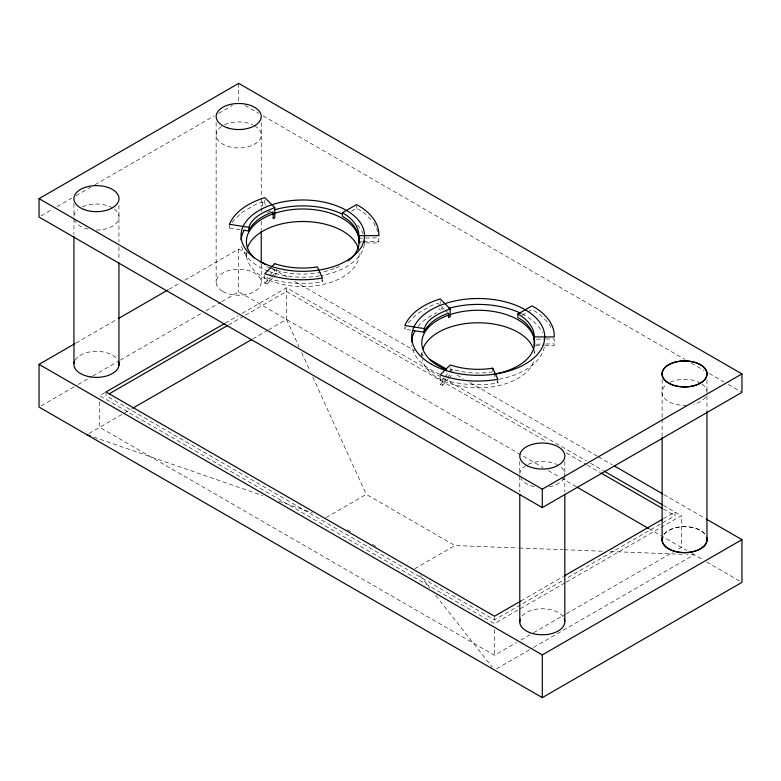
<?xml version="1.0" encoding="UTF-8"?>
<svg xmlns="http://www.w3.org/2000/svg" width="781" height="781" viewBox="0 0 781 781"><rect width="100%" height="100%" fill="white"/><g stroke="black" fill="none" stroke-linecap="round" stroke-linejoin="round"><path stroke-width="0.59" stroke-dasharray="3.9 2.93" d="M240.197 229.643L229.37 227.974L230.229 226.109M410.786 330.168L404.773 329.24L405.642 327.385M264.788 274.853L264.788 283.22L267.082 283.991L267.082 278.104L274.951 269.562M267.082 283.991L272.589 278.016M273.379 277.157L276.523 273.74L276.523 269.035M440.191 377.321L440.191 384.516L442.495 385.287L442.495 379.371L444.067 377.672M444.848 376.813L448.782 372.547M449.573 371.688L451.926 369.13C465.037 373.308 479.183 373.943 492.723 371.883M442.495 385.287L448.001 379.302M448.782 378.453L451.926 375.036L450.159 374.558L446.839 377.877M231.957 222.39L241.964 212.383L256.119 204.212L262.484 202.084L266.038 205.364M264.788 283.22L270.597 277.411M271.427 276.581L274.746 273.262L274.746 269.679M408.199 322.826L417.376 313.65L431.532 305.478L437.897 303.36L444.106 309.1M440.191 384.516L446 378.707M41.159 215.829L52.786 209.123M57.003 206.682L71.793 198.149M76.021 195.709L90.811 187.167M95.038 184.726L214.394 115.813M218.621 113.372L232.357 105.445M76.021 343.005L117.218 319.224M168.979 289.341L180.596 282.634M184.824 280.194L238.693 249.09L249.246 255.182M351.518 211.202L356.546 208.293L363.624 212.383L372.801 221.56M41.159 405.856L77.075 385.121M78.129 384.506L91.865 376.579M92.919 375.973L119.327 360.724M120.391 360.109L201.723 313.152M205.95 310.711L220.74 302.179M221.794 301.564L238.693 291.811L543.117 467.565M104.927 392.609L99.646 395.655L494.471 623.609L565.21 582.763M225.289 323.119L237.971 315.797M242.188 313.357L286.529 287.759L586.346 460.849M228.472 324.964L244.307 315.817M245.361 315.212L286.529 291.44L547.256 441.968M89.005 433.475L123.925 413.305M124.911 412.739L132.311 408.473M252.732 338.944L267.522 330.402M268.576 329.797L286.529 319.429L286.529 287.759M521.893 315.378L526.921 312.468M527.927 311.892L531.959 309.569L539.036 313.65L549.043 323.656L551.396 328.733M326.077 517.549L366.26 494.353L454.923 545.538L518.057 547.969M414.74 568.734L454.923 545.538M520.859 601.009L563.081 576.622M663.362 518.73L674.979 512.024L674.979 515.704L566.245 578.477M106.021 391.974L106.021 395.655L494.471 619.919L565.19 579.092M566.264 582.157L681.354 515.704L681.354 547.374L676.073 550.429M99.646 401.746L99.646 427.324L494.471 655.279L516.641 642.47M520.868 640.039L532.476 633.332M533.53 632.717L565.21 614.432M566.264 613.827L675.018 551.035M496.579 668.79L532.496 648.054M533.55 647.439L694.114 554.744L686.831 554.461M322.475 278.036L322.475 281.726C304.141 284.84 284.801 283.815 267.082 278.104M497.878 379.312L497.878 382.993C479.554 386.107 460.204 385.092 442.495 379.371M536.479 339.237L544.757 339.052M545.939 339.022L554.217 338.827L554.217 345.583L544.845 345.583M536.479 344.226L544.757 344.03M545.939 344.001L554.217 343.816M358.723 238.205L378.814 237.795M358.723 241.817L362.277 241.739M363.458 241.719L378.814 241.407M358.889 242.94L361.242 242.94M365.928 242.94L378.814 242.94L378.814 234.612M535.473 345.583L543.674 345.583M519.277 548.018L562.984 549.697M564.194 549.746L603.049 551.24M610.332 551.523L681.969 554.276M274.746 273.262L276.523 273.74M93.788 437.087L262.826 495.642M278.934 501.217L312.283 512.766M245.029 105.445L258.736 113.362M262.963 115.793L684.976 359.445M691.312 363.106L703.964 370.409M709.246 373.455L724.016 381.987M728.234 384.418L740.896 391.73M272.452 268.586L287.223 277.109M294.613 281.375L414.887 350.815M421.213 354.467L423.331 355.687M457.09 375.183L463.416 378.834M469.752 382.485L597.406 456.192M598.461 456.807L612.177 464.724M663.879 494.568L705.028 518.32M590.534 463.27L603.235 470.601M663.362 505.317L681.354 515.704M566.254 452.941L586.306 464.519M587.361 465.125L600.033 472.437M663.362 509.007L674.979 515.704M548.34 470.582L560.016 477.318M561.012 477.894L575.851 486.465M648.708 528.532L686.724 550.478M691.995 553.524L702.431 559.547M706.59 561.949L739.871 581.162M347.184 529.733L351.411 532.173M372.517 544.367L376.745 546.798M444.994 309.92L447.659 312.38M438.785 308.563L440.562 310.203M441.021 307.812L442.681 309.471M420.002 575.421L429.784 587.849M435.798 595.483L492.215 667.14M493.66 373.904L495.066 376.93M496.941 380.972L497.878 382.993M373.63 222.39L377.877 231.527M321.538 279.705L322.475 281.726M286.529 319.429L299.152 347.106M301.671 352.641L310.252 371.463M312.771 376.998L366.26 494.353M706.961 379.927L706.961 391.437M706.961 395.86L706.961 410.484M662.122 379.429L662.122 417.796M662.122 419.016L662.122 436.071M564.829 461.444L564.829 474.848M564.829 476.068L564.829 491.913M534.468 351.02L534.468 353.305A56.378 32.548 0 0 0 534.126 351.186M519.785 461.346L519.785 475.024M519.785 476.234L519.785 492.079M494.471 617.166L494.471 619.919M494.471 629.701L494.471 655.279M451.926 369.13L451.926 372.674M450.159 367.363L450.159 372.156M440.191 301.212L440.191 303.516M421.935 352.807L421.935 357.356M404.773 327.395L404.773 329.24M356.546 205.53L356.546 208.293M264.788 199.936L264.788 205.676M262.484 202.084L262.484 206.516M261.245 122.607L261.245 196.939M261.245 198.159L261.245 206.692M261.245 207.902L261.245 211.563M261.245 221.306L261.245 229.839M261.245 263.958L261.245 282.234M246.64 252.409L246.64 256.959M238.693 83.372L238.693 101.784M238.693 249.09L238.693 291.811M229.37 225.211L229.37 227.974M216.142 122.607L216.142 282.234M118.956 205.227L118.956 242.12M118.956 247.001L118.956 260.405M73.951 203.558L73.951 217.294M73.951 218.514L73.951 234.359M522.206 615.867A22.551 13.023 0 0 1 543.322 608.76A22.551 13.023 0 0 1 563.247 616.931M663.83 534.692A22.424 12.945 0 0 1 685.279 526.706A22.424 12.945 0 0 1 705.78 535.483M75.093 360.187A22.551 13.023 0 0 1 94.96 351.362A22.551 13.023 0 0 1 116.672 358.586M254.635 125.721A22.551 13.023 0 0 1 254.635 144.134A22.551 13.023 0 0 1 222.751 144.134A22.551 13.023 0 0 1 222.751 125.721M224.498 124.814A22.551 13.023 0 0 1 252.888 124.814M544.318 347.057A66.522 38.406 0 0 1 499.323 379.234M439.625 374.099A66.522 38.406 0 0 1 411.812 345.241M418.011 326.458A66.522 38.406 0 0 1 436.882 312.703M522.059 313.933A66.522 38.406 0 0 1 542.365 332.667M705.575 397.041A22.551 13.023 0 0 1 693.655 404.246M686.841 405.29A22.551 13.023 0 0 1 664.982 398.818A22.551 13.023 0 0 1 666.339 384.652M670.41 382.192A22.551 13.023 0 0 1 701.153 383.53M702.109 384.174A22.551 13.023 0 0 1 706.961 393.741M114.329 209.113A22.551 13.023 0 0 1 116.359 223.171A22.551 13.023 0 0 1 95.009 230.044M88.126 229.155A22.551 13.023 0 0 1 74.673 220.427M73.951 216.21A22.551 13.023 0 0 1 77.69 209.825M82.474 206.838A22.551 13.023 0 0 1 112.601 207.961M533.462 361.779A56.378 32.548 0 0 1 476.176 387.854A56.378 32.548 0 0 1 422.287 359.475M421.828 354.935A56.378 32.548 0 0 1 422.043 352.495M564.019 477.982A22.551 13.023 0 0 1 549.297 486.836M534.243 486.622A22.551 13.023 0 0 1 520.868 478.499M519.765 474.018A22.551 13.023 0 0 1 525.535 465.759M528.102 464.353A22.551 13.023 0 0 1 557.38 464.773M561.207 467.36A22.551 13.023 0 0 1 564.37 477.152M359.172 253.581A56.378 32.548 0 0 1 302.559 286.607A56.378 32.548 0 0 1 246.435 253.317M339.452 266.272A56.378 32.548 0 0 1 335.225 268.166M334.219 268.566A56.378 32.548 0 0 1 270.909 268.381M269.806 267.932A56.378 32.548 0 0 1 266.643 266.516M364.395 244.199A61.767 35.662 0 0 1 320.766 275.654M319.654 275.849A61.767 35.662 0 0 1 269.709 271.651M268.576 271.232A61.767 35.662 0 0 1 241.27 244.717M267.268 212.364A61.767 35.662 0 0 1 273.614 210.109M357.532 225.016A61.767 35.662 0 0 1 363.077 233.753M664.094 534.155A22.551 13.023 0 0 1 684.761 526.628A22.551 13.023 0 0 1 705.175 534.38M222.751 291.44A22.551 13.023 0 0 0 260.473 285.602A22.551 13.023 0 0 0 232.855 269.66A22.551 13.023 0 0 0 222.751 291.44"/><path stroke-width="1.17" d="M248.612 230.951C248.543 218.016 264.652 211.71 274.746 207.6L274.746 217.928L273.145 218.573L273.145 211.924C263.275 215.322 253.22 221.287 248.612 230.951L243.799 230.2M424.015 332.218C423.956 319.283 440.054 312.986 450.159 308.866L450.159 316.94L448.548 317.584L448.548 313.201C438.678 316.598 428.632 322.553 424.015 332.218L413.198 330.539M39.05 198.638L238.693 83.372L741.95 373.923L741.95 392.335L542.307 507.601L39.05 217.05L39.05 198.638L542.307 489.189L741.95 373.923M706.083 518.935L741.95 539.642L741.95 582.362L542.307 697.628L39.05 407.077L39.05 364.356L74.966 343.62M118.273 318.619L167.925 289.956M342.459 212.744L356.546 204.612C367.997 210.567 379.517 221.902 378.814 235.647L358.889 235.647C358.85 225.455 350.864 217.401 342.459 212.744L342.459 216.425C352.368 221.443 360.002 231.508 358.889 242.94M224.254 323.715L106.021 391.974L494.471 616.238L520.859 601.009M109.194 393.829L227.417 325.57M133.434 407.819L251.687 339.55M517.871 314.021L531.959 305.888C543.4 311.834 554.92 323.168 554.217 336.914L534.302 336.914C534.253 326.722 526.267 318.668 517.871 314.021L517.871 317.701C528.395 322.865 535.688 333.712 534.302 345.583L534.302 336.914M564.136 576.017L662.308 519.336M39.05 364.356L542.307 654.908L741.95 539.642M492.723 368.202C478.558 370.419 463.816 369.423 450.159 364.961L440.191 374.929C458.545 381.343 478.753 382.534 497.878 379.312L492.723 368.202L492.723 370.038M248.612 227.261L229.37 224.293C235.54 210.177 250.672 202.074 264.788 197.642L274.746 207.6M424.015 328.537L404.773 325.56C410.943 311.453 426.075 303.34 440.191 298.908L450.159 308.866M86.886 434.695L90.342 435.886M260.854 261.879L265.071 264.32M429.657 359.338L446.537 369.091M614.286 465.935L662.825 493.963M604.25 471.197L662.308 504.711M601.087 473.052L662.308 508.392M576.847 487.041L648.63 528.483M706.961 411.704L706.961 539.642M662.122 437.292L662.122 539.642M564.829 494.344L564.829 621.071M542.307 489.189L542.307 507.601M542.307 654.908L542.307 697.628M519.785 494.519L519.785 622.457M358.889 235.647L358.889 241.729M261.245 231.059L261.245 262.738M118.956 262.836L118.956 365.196M73.951 236.789L73.951 363.516M564.272 618.825A22.551 13.023 0 0 1 542.531 634.787A22.551 13.023 0 0 1 520.244 619.069M706.62 537.396A22.424 12.945 0 0 1 684.547 552.587A22.424 12.945 0 0 1 662.464 537.396M118.566 361.798A22.551 13.023 0 0 1 95.985 377.369A22.551 13.023 0 0 1 74.546 361.271M446.185 369.598A56.378 32.548 0 0 1 439.664 319.048A56.378 32.548 0 0 1 526.609 326.116A56.378 32.548 0 0 1 496.16 373.66M422.941 348.882A56.378 32.548 0 0 1 479.3 322.787A56.378 32.548 0 0 1 533.853 350.132M411.694 341.912A66.522 38.406 0 0 1 414.818 331.154M448.997 308.3A66.522 38.406 0 0 1 521.044 313.425M247.255 248.465A56.378 32.548 0 0 1 303.311 221.511A56.378 32.548 0 0 1 358.508 249.061M359.094 239.845A56.378 32.548 0 0 1 348.072 260.932M254.03 257.876A56.378 32.548 0 0 1 285.739 210.519A56.378 32.548 0 0 1 358.948 238.644M241.085 240.05A61.767 35.662 0 0 1 244.131 230.385M274.727 209.777A61.767 35.662 0 0 1 342.41 214.179M364.551 240.685A61.767 35.662 0 0 1 364.512 243.028M706.825 537.65A22.551 13.023 0 0 1 685.064 552.655A22.551 13.023 0 0 1 662.122 538.246M274.746 263.695L264.788 273.653C283.142 280.076 303.35 281.267 322.475 278.036L317.32 266.926C303.155 269.152 288.414 268.156 274.746 263.695M527.234 465.73A22.551 13.023 0 0 0 564.37 458.74A22.551 13.023 0 0 0 535.317 443.667A22.551 13.023 0 0 0 527.234 465.73M668.692 383.08A22.424 12.945 0 0 0 706.2 377.282A22.424 12.945 0 0 0 678.738 361.427A22.424 12.945 0 0 0 668.692 383.08M83.948 209.474A22.551 13.023 0 0 0 118.956 199.477A22.551 13.023 0 0 0 86.457 186.971A22.551 13.023 0 0 0 83.948 209.474M227.417 127.791A22.551 13.023 0 0 0 261.245 116.515A22.551 13.023 0 0 0 227.417 105.24A22.551 13.023 0 0 0 227.417 127.791M431.424 364.229A66.522 38.406 0 0 0 542.551 346.657A66.522 38.406 0 0 0 460.634 299.875A66.522 38.406 0 0 0 431.424 364.229M671.23 384.437A22.551 13.023 0 0 0 706.961 375.329A22.551 13.023 0 0 0 675.438 362.013A22.551 13.023 0 0 0 671.23 384.437M263.187 263.012A61.767 35.662 0 0 0 363.643 241.768A61.767 35.662 0 0 0 281.56 202.162A61.767 35.662 0 0 0 263.187 263.012"/></g></svg>
